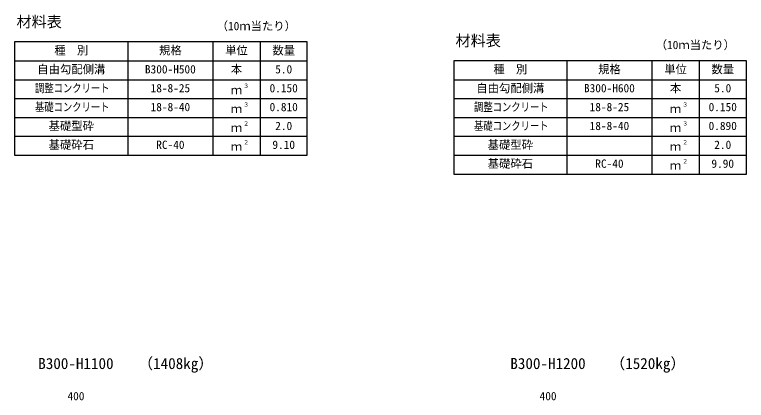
# Model space of a CAD drawing. Units: millimetres, scale not verified. Extents: x -16800 to 16800, y -5940 to 5940.
# Drawn here: x 6625 to 10500, y 80 to 2124 of the extents above; entities that cross this region are included whole.
import ezdxf
from ezdxf.enums import TextEntityAlignment as Align

# ---------------------------------------------------------------- set-up
doc = ezdxf.new("R2010")
doc.units = ezdxf.units.MM
doc.header["$LTSCALE"] = 20
for name, color, linetype, lineweight in [('0-0_DIM', 7, 'Continuous', 25), ('0-3_HYO', 3, 'Continuous', 25), ('0-4_HYO2', 4, 'Continuous', 25), ('0-6_TXT', 7, 'Continuous', 25)]:
    doc.layers.add(name, color=color, linetype=linetype, lineweight=lineweight)
doc.styles.add('ＭＳ ゴシック', font='')
doc.styles.get('ＭＳ ゴシック').set_extended_font_data('MS Gothic')

msp = doc.modelspace()

# ---------------------------------------------------------------- linework, layer by layer
at = {"layer": '0-3_HYO'}
for p, q in [((7225, 1979.66), (7225, 1379.66)), ((7675, 1979.66), (7675, 1379.66)), ((7925, 1979.66), (7925, 1379.66)), ((6625, 1879.66), (8175, 1879.66)), ((9550, 1879.66), (9550, 1279.66)), ((10000, 1879.66), (10000, 1279.66)), ((10250, 1879.66), (10250, 1279.66)), ((8950, 1779.66), (10500, 1779.66))]:
    msp.add_line(p, q, dxfattribs=at)
for points in [[(6625, 1379.66), (8175, 1379.66), (8175, 1979.66), (6625, 1979.66)], [(8950, 1279.66), (10500, 1279.66), (10500, 1879.66), (8950, 1879.66)]]:
    msp.add_lwpolyline(points, close=True, dxfattribs=at)
at = {"layer": '0-4_HYO2'}
for p, q in [((6625, 1779.66), (8175, 1779.66)), ((6625, 1679.66), (8175, 1679.66)), ((8950, 1679.66), (10500, 1679.66)), ((6625, 1579.66), (8175, 1579.66)), ((8950, 1579.66), (10500, 1579.66)), ((6625, 1479.66), (8175, 1479.66)), ((8950, 1479.66), (10500, 1479.66)), ((8950, 1379.66), (10500, 1379.66))]:
    msp.add_line(p, q, dxfattribs=at)

# ---------------------------------------------------------------- texts
at = {"layer": '0-0_DIM', "style": 'ＭＳ ゴシック'}
for p in [(6905, 67.83), (9405, 67.83)]:
    msp.add_text('400', height=43.99, dxfattribs=at).set_placement(p, align=Align.BOTTOM_LEFT)
at = {"layer": '0-6_TXT', "style": 'ＭＳ ゴシック'}
for s, height, p in [('材料表', 58.65, (6635, 2039.66)), ('（10ｍ当たり）', 43.99, (7695, 2028.66)), ('材料表', 58.65, (8960, 1939.66)), ('（10ｍ当たり）', 43.99, (10020, 1928.66)), ('種\u3000別', 43.99, (6835, 1899.66)), ('規格', 43.99, (7390, 1899.66)), ('単位', 43.99, (7740, 1899.66)), ('数量', 43.99, (7990, 1899.66)), ('自由勾配側溝', 43.99, (6745, 1799.66)), ('本', 43.99, (7770, 1799.66)), ('種\u3000別', 43.99, (9160, 1799.66)), ('規格', 43.99, (9715, 1799.66)), ('単位', 43.99, (10065, 1799.66)), ('数量', 43.99, (10315, 1799.66)), ('B300-H500', 43.99, (7315, 1799.66)), ('5.0', 43.99, (8005, 1799.66)), ('18-8-25', 43.99, (7345, 1699.66)), ('３', 21.99, (7835.54, 1730.03)), ('0.150', 43.99, (7975, 1699.66)), ('自由勾配側溝', 43.99, (9070, 1699.66)), ('B300-H600', 43.99, (9640, 1699.66)), ('本', 43.99, (10095, 1699.66)), ('5.0', 43.99, (10330, 1699.66)), ('ｍ', 43.99, (7770, 1689.66)), ('18-8-40', 43.99, (7345, 1599.66)), ('ｍ', 43.99, (7770, 1589.66)), ('３', 21.99, (7835.54, 1630.03)), ('0.810', 43.99, (7975, 1599.66)), ('18-8-25', 43.99, (9670, 1599.66)), ('ｍ', 43.99, (10095, 1589.66)), ('３', 21.99, (10160.54, 1630.03)), ('0.150', 43.99, (10300, 1599.66)), ('基礎型砕', 43.99, (6805, 1499.66)), ('２', 21.99, (7835.54, 1530.03)), ('2.0', 43.99, (8005, 1499.66)), ('18-8-40', 43.99, (9670, 1499.66)), ('３', 21.99, (10160.54, 1530.03)), ('0.890', 43.99, (10300, 1499.66)), ('ｍ', 43.99, (7770, 1489.66)), ('ｍ', 43.99, (10095, 1489.66)), ('基礎砕石', 43.99, (6805, 1399.66)), ('RC-40', 43.99, (7375, 1399.66)), ('ｍ', 43.99, (7770, 1389.66)), ('２', 21.99, (7835.54, 1430.03)), ('9.10', 43.99, (7990, 1399.66)), ('基礎型砕', 43.99, (9130, 1399.66)), ('ｍ', 43.99, (10095, 1389.66)), ('２', 21.99, (10160.54, 1430.03)), ('2.0', 43.99, (10330, 1399.66)), ('基礎砕石', 43.99, (9130, 1299.66)), ('RC-40', 43.99, (9700, 1299.66)), ('２', 21.99, (10160.54, 1330.03)), ('9.90', 43.99, (10315, 1299.66)), ('ｍ', 43.99, (10095, 1289.66)), ('（1408kg）', 58.65, (7278.37, 228.76)), ('（1520kg）', 58.65, (9778.37, 228.76)), ('B300-H1100', 58.65, (6750, 228.76)), ('B300-H1200', 58.65, (9250, 228.76))]:
    msp.add_text(s, height=height, dxfattribs=at).set_placement(p, align=Align.BOTTOM_LEFT)
at = {"layer": '0-6_TXT', "style": 'ＭＳ ゴシック', "width": 0.8}
for s, p in [('調整コンクリート', (6733, 1699.66)), ('基礎コンクリート', (6733, 1599.66)), ('調整コンクリート', (9058, 1599.66)), ('基礎コンクリート', (9058, 1499.66))]:
    msp.add_text(s, height=43.99, dxfattribs=at).set_placement(p, align=Align.BOTTOM_LEFT)

doc.saveas('drawing.dxf')
